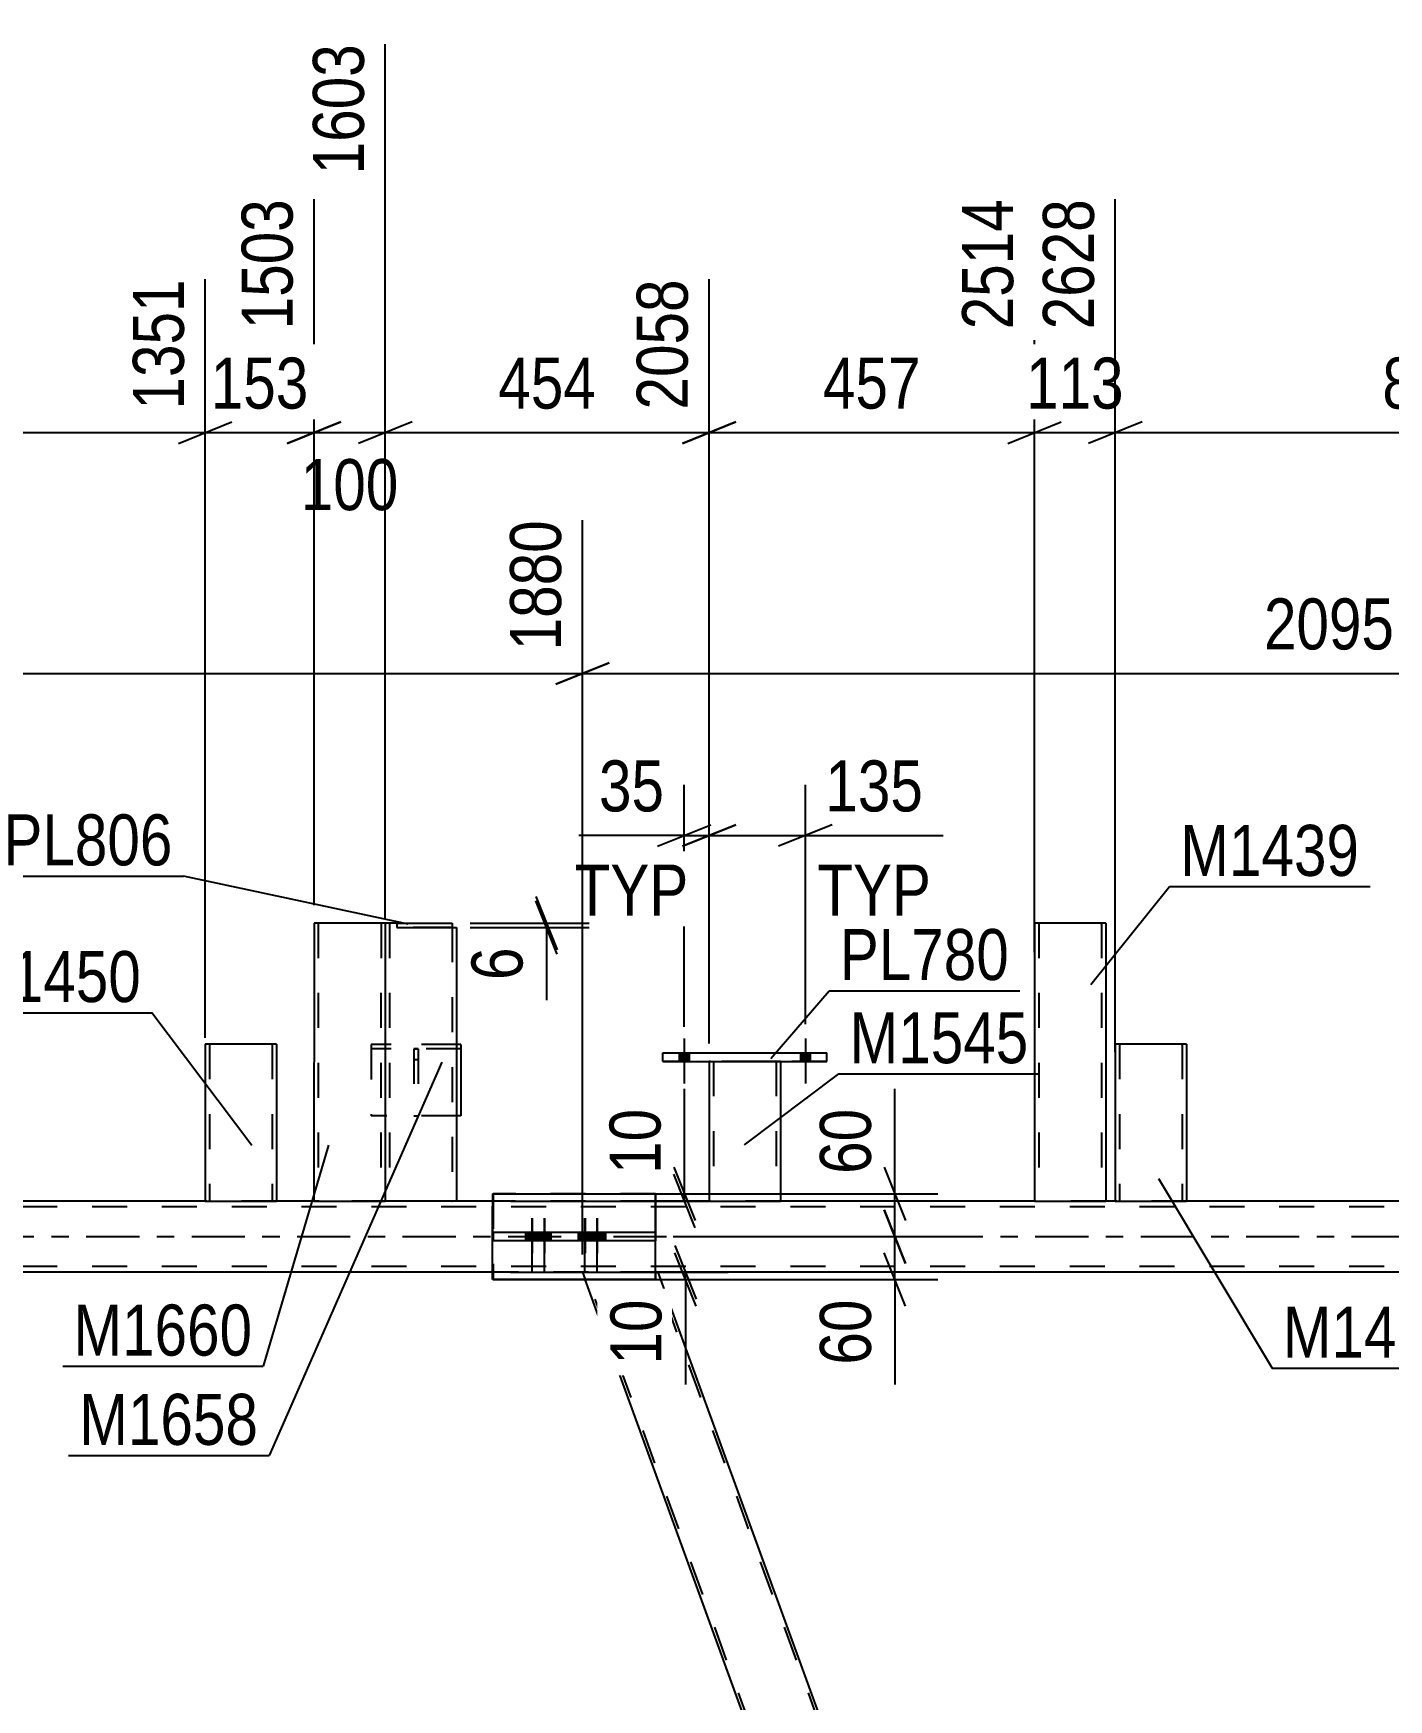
# Model space of a CAD drawing. Header units: millimetres. Extents: x -85 to 756, y -444 to 150.
# Drawn here: x 44.4 to 120.5, y -26 to 67.5 of the extents above; entities that cross this region are included whole.
import ezdxf

# ---------------------------------------------------------------- set-up
doc = ezdxf.new("R2010")
doc.units = ezdxf.units.MM
doc.linetypes.add('DXK_LINE_DOT2', pattern=[3.9198, 1.9599, -1.9599])
doc.linetypes.add('DXK_LINE_DOT3', pattern=[5.9187, 2.979, -0.9799, 0.9799, -0.9799])
doc.styles.add('Arial Narrow', font='ARIALN.TTF', dxfattribs={"height": 0.2})

# ---------------------------------------------------------------- blocks, each defined once
blk = doc.blocks.new('Part-814409655-3663 - 3620')
at = {"color": 2, "linetype": 'Continuous'}
for p, q in [((79.709, 9.84), (79.709, 10.32)), ((79.709, 10.32), (88.909, 10.32)), ((88.909, 9.84), (88.909, 10.32)), ((79.709, 9.84), (79.709, 9.84)), ((79.709, 9.84), (88.909, 9.84)), ((88.909, 9.84), (88.909, 9.84))]:
    blk.add_line(p, q, dxfattribs=at)
at = {"color": 7, "linetype": 'DXK_LINE_DOT2'}
for p, q in [((79.709, 10.32), (79.709, 10.32)), ((79.709, 10.32), (88.909, 10.32)), ((88.909, 10.32), (88.909, 10.32)), ((88.909, 9.84), (79.709, 9.84))]:
    blk.add_line(p, q, dxfattribs=at)
blk = doc.blocks.new('Bolt-814409655-3623 - 3620')
at = {"linetype": 'Continuous'}
for points in [[(80.629, 9.84), (81.189, 9.84), (81.189, 10.32), (80.629, 10.32)], [(80.629, 9.84), (81.189, 9.84), (81.189, 10.32), (80.629, 10.32)], [(87.429, 9.84), (87.989, 9.84), (87.989, 10.32), (87.429, 10.32)], [(87.429, 9.84), (87.989, 9.84), (87.989, 10.32), (87.429, 10.32)]]:
    blk.add_hatch(color=1, dxfattribs=at).paths.add_polyline_path(points)
at = {"color": 1, "linetype": 'Continuous'}
for p, q in [((80.629, 10.32), (80.629, 9.84)), ((80.629, 10.32), (80.629, 9.84)), ((80.909, 11.12), (80.909, 8.6)), ((80.909, 11.12), (80.909, 8.6)), ((81.189, 10.32), (81.189, 9.84)), ((81.189, 10.32), (81.189, 9.84)), ((87.429, 10.32), (87.429, 9.84)), ((87.429, 10.32), (87.429, 9.84)), ((87.709, 11.12), (87.709, 8.6)), ((87.709, 11.12), (87.709, 8.6)), ((87.989, 10.32), (87.989, 9.84)), ((87.989, 10.32), (87.989, 9.84))]:
    blk.add_line(p, q, dxfattribs=at)
blk = doc.blocks.new('Part-814409655-26921 - 3620')
at = {"color": 2, "linetype": 'Continuous'}
for p, q in [((60.132, 17.599), (60.127, 2)), ((64.132, 17.598), (60.132, 17.599)), ((64.132, 17.598), (64.127, 1.999)), ((60.127, 2), (64.127, 1.999))]:
    blk.add_line(p, q, dxfattribs=at)
at = {"color": 7, "linetype": 'DXK_LINE_DOT2'}
for p, q in [((60.372, 17.599), (60.367, 2)), ((63.874, 17.598), (63.892, 17.598)), ((63.892, 17.598), (63.887, 1.999)), ((63.869, 1.999), (63.831, 1.999)), ((63.869, 1.999), (63.831, 1.999)), ((63.887, 1.999), (63.869, 1.999)), ((63.869, 1.999), (63.887, 1.999))]:
    blk.add_line(p, q, dxfattribs=at)
blk = doc.blocks.new('Part-814409655-3668 - 3620')
at = {"color": 2, "linetype": 'Continuous'}
for p, q in [((82.309, 9.84), (82.309, 1.994)), ((86.309, 9.84), (86.309, 1.994)), ((82.309, 1.994), (86.309, 1.994))]:
    blk.add_line(p, q, dxfattribs=at)
at = {"color": 7, "linetype": 'DXK_LINE_DOT2'}
for p, q in [((86.309, 9.84), (82.309, 9.84)), ((82.309, 9.84), (82.309, 9.84)), ((82.309, 9.84), (86.309, 9.84)), ((82.309, 9.84), (82.309, 9.84)), ((82.549, 9.84), (82.549, 9.84)), ((82.549, 9.84), (82.549, 1.994)), ((86.069, 9.84), (86.069, 9.84)), ((86.069, 9.84), (86.069, 1.994)), ((86.309, 9.84), (86.309, 9.84)), ((86.309, 9.84), (86.309, 9.84)), ((86.309, 1.994), (82.309, 1.994)), ((86.051, 1.994), (86.013, 1.994))]:
    blk.add_line(p, q, dxfattribs=at)
blk = doc.blocks.new('Part-814409655-3706 - 3620')
at = {"color": 2, "linetype": 'Continuous'}
for p, q in [((54.026, 10.798), (54.026, 1.999)), ((58.026, 10.798), (54.026, 10.798)), ((58.026, 10.798), (58.026, 1.999)), ((54.026, 1.999), (58.026, 1.999))]:
    blk.add_line(p, q, dxfattribs=at)
at = {"color": 7, "linetype": 'DXK_LINE_DOT2'}
for p, q in [((54.266, 10.798), (54.266, 1.999)), ((57.768, 10.798), (57.786, 10.798)), ((57.786, 10.798), (57.786, 1.999)), ((57.768, 1.999), (57.73, 1.999)), ((57.768, 1.999), (57.73, 1.999)), ((57.786, 1.999), (57.768, 1.999)), ((57.768, 1.999), (57.786, 1.999))]:
    blk.add_line(p, q, dxfattribs=at)
blk = doc.blocks.new('Bolt-814409655-4126 - 3620')
at = {"color": 1, "linetype": 'DXK_LINE_DOT2'}
for p, q in [((72.383, 1.04), (72.383, -1.96)), ((73.063, 1.04), (73.063, -1.96)), ((75.347, 1.04), (75.347, -1.96)), ((76.026, 1.04), (76.026, -1.96)), ((72.023, 0.24), (72.023, -0.24)), ((72.703, 0.24), (72.703, -0.24)), ((72.743, 0.24), (72.743, -0.24)), ((73.423, 0.24), (73.423, -0.24)), ((74.987, 0.24), (74.987, -0.24)), ((75.666, 0.24), (75.666, -0.24)), ((75.707, 0.24), (75.707, -0.24)), ((76.386, 0.24), (76.386, -0.24))]:
    blk.add_line(p, q, dxfattribs=at)
blk = doc.blocks.new('Part-814409655-3716 - 3620')
at = {"color": 2, "linetype": 'Continuous'}
for p, q in [((105.107, 10.798), (105.107, 1.999)), ((109.107, 10.798), (105.107, 10.798)), ((109.107, 10.798), (109.107, 1.999)), ((105.107, 1.999), (109.107, 1.999))]:
    blk.add_line(p, q, dxfattribs=at)
at = {"color": 7, "linetype": 'DXK_LINE_DOT2'}
for p, q in [((105.347, 10.798), (105.347, 1.999)), ((108.796, 10.798), (108.81, 10.798)), ((108.81, 10.798), (108.848, 10.798)), ((108.848, 10.798), (108.867, 10.798)), ((108.867, 10.798), (108.867, 1.999)), ((108.848, 1.999), (108.81, 1.999)), ((108.848, 1.999), (108.81, 1.999)), ((108.867, 1.999), (108.848, 1.999)), ((108.848, 1.999), (108.867, 1.999))]:
    blk.add_line(p, q, dxfattribs=at)
blk = doc.blocks.new('Bolt-814409655-4120 - 3620')
at = {"linetype": 'Continuous'}
for points in [[(72.716, 0.24), (71.996, 0.24), (71.996, -0.24), (72.716, -0.24)], [(73.401, 0.24), (72.681, 0.24), (72.681, -0.24), (73.401, -0.24)], [(75.675, 0.24), (74.955, 0.24), (74.955, -0.24), (75.675, -0.24)], [(76.36, 0.24), (75.64, 0.24), (75.64, -0.24), (76.36, -0.24)]]:
    blk.add_hatch(color=1, dxfattribs=at).paths.add_polyline_path(points)
at = {"color": 1, "linetype": 'Continuous'}
for p, q in [((72.356, 1.04), (72.356, -1.96)), ((73.041, 1.04), (73.041, -1.96)), ((75.315, 1.04), (75.315, -1.96)), ((76, 1.04), (76, -1.96)), ((71.996, 0.24), (71.996, -0.24)), ((72.681, 0.24), (72.681, -0.24)), ((72.716, 0.24), (72.716, -0.24)), ((73.401, 0.24), (73.401, -0.24)), ((74.955, 0.24), (74.955, -0.24)), ((75.64, 0.24), (75.64, -0.24)), ((75.675, 0.24), (75.675, -0.24)), ((76.36, 0.24), (76.36, -0.24))]:
    blk.add_line(p, q, dxfattribs=at)
blk = doc.blocks.new('Part-814409655-4157 - 3620')
at = {"color": 2, "linetype": 'Continuous'}
for p, q in [((100.575, 17.599), (100.57, 2)), ((104.575, 17.598), (100.575, 17.599)), ((104.575, 17.598), (104.57, 1.999)), ((100.57, 2), (104.57, 1.999))]:
    blk.add_line(p, q, dxfattribs=at)
at = {"color": 7, "linetype": 'DXK_LINE_DOT2'}
for p, q in [((100.815, 17.599), (100.81, 2)), ((104.265, 17.598), (104.279, 17.598)), ((104.279, 17.598), (104.317, 17.598)), ((104.317, 17.598), (104.335, 17.598)), ((104.335, 17.598), (104.33, 1.999)), ((104.312, 1.999), (104.274, 1.999)), ((104.312, 1.999), (104.274, 1.999)), ((104.33, 1.999), (104.312, 1.999)), ((104.312, 1.999), (104.33, 1.999))]:
    blk.add_line(p, q, dxfattribs=at)
blk = doc.blocks.new('Part-814409655-4124 - 3620')
at = {"color": 7, "linetype": 'DXK_LINE_DOT2'}
for p, q in [((79.293, 0.24), (70.188, 0.24)), ((70.188, 0.24), (70.188, -0.24)), ((76.485, 0.24), (76.485, -0.24)), ((79.293, 0.24), (79.293, -0.24)), ((79.293, -0.24), (70.188, -0.24))]:
    blk.add_line(p, q, dxfattribs=at)
blk = doc.blocks.new('Part-814409655-3963 - 3620')
at = {"color": 2, "linetype": 'Continuous'}
for p, q in [((54.026, 2), (24.567, 2)), ((60.424, 2), (58.026, 2)), ((70.158, 2), (68.127, 2)), ((82.309, 2), (79.289, 2)), ((100.57, 2), (86.309, 2)), ((105.107, 2), (104.57, 2)), ((140.57, 2), (109.107, 2)), ((70.158, -2), (0, -2)), ((159.015, -2), (79.456, -2))]:
    blk.add_line(p, q, dxfattribs=at)
at = {"color": 7, "linetype": 'DXK_LINE_DOT2'}
for p, q in [((58.026, 2), (54.026, 2)), ((68.127, 2), (60.424, 2)), ((79.289, 2), (70.158, 2)), ((86.309, 2), (82.309, 2)), ((104.57, 2), (100.57, 2)), ((109.107, 2), (105.107, 2)), ((645.447, 1.68), (0, 1.68)), ((645.447, -1.68), (0, -1.68)), ((79.456, -2), (70.158, -2))]:
    blk.add_line(p, q, dxfattribs=at)
at = {"color": 7, "linetype": 'DXK_LINE_DOT3'}
blk.add_line((0, 0), (645.447, 0), dxfattribs=at)
blk = doc.blocks.new('Part-814409655-4015 - 3620')
at = {"color": 7, "linetype": 'DXK_LINE_DOT2'}
for p, q in [((75.199, -2), (75.225, -2)), ((79.289, -2), (75.199, -2)), ((75.199, -2), (75.344, -2.4)), ((119.49, -123.22), (75.369, -2)), ((123.406, -123.22), (79.285, -2))]:
    blk.add_line(p, q, dxfattribs=at)
at = {"color": 2, "linetype": 'Continuous'}
for p, q in [((119.319, -123.22), (75.344, -2.4)), ((79.456, -2), (79.289, -2)), ((122.331, -119.799), (79.456, -2))]:
    blk.add_line(p, q, dxfattribs=at)
blk = doc.blocks.new('Part-814409655-4119 - 3620')
at = {"color": 2, "linetype": 'Continuous'}
for p, q in [((70.158, 2.4), (79.289, 2.4)), ((70.158, 2.4), (70.158, 0.24)), ((79.289, 2.4), (79.289, -2.4)), ((70.158, -2.4), (70.158, -0.24)), ((79.289, -2.4), (70.158, -2.4))]:
    blk.add_line(p, q, dxfattribs=at)
at = {"color": 7, "linetype": 'DXK_LINE_DOT2'}
for q in [(70.158, 2.4), (70.158, 0.24)]:
    blk.add_line((70.158, -0.24), q, dxfattribs=at)
blk = doc.blocks.new('Part-814409655-26922 - 3620')
at = {"color": 2, "linetype": 'Continuous'}
for p, q in [((64.132, 17.598), (64.127, 1.999)), ((64.772, 17.598), (64.132, 17.598)), ((64.772, 17.598), (64.772, 17.358)), ((64.772, 17.358), (68.132, 17.357)), ((68.132, 17.357), (68.127, 1.998)), ((68.127, 1.998), (64.127, 1.999))]:
    blk.add_line(p, q, dxfattribs=at)
at = {"color": 7, "linetype": 'DXK_LINE_DOT2'}
for p, q in [((64.372, 17.598), (64.367, 1.999)), ((67.892, 17.357), (67.887, 1.998)), ((67.869, 1.998), (67.831, 1.998)), ((67.869, 1.998), (67.831, 1.998)), ((67.887, 1.998), (67.869, 1.998)), ((67.869, 1.998), (67.887, 1.998))]:
    blk.add_line(p, q, dxfattribs=at)
blk = doc.blocks.new('Part-814409655-4118 - 3620')
at = {"color": 2, "linetype": 'Continuous'}
for p, q in [((76.447, 0.24), (70.158, 0.24)), ((70.158, -0.24), (70.158, 0.24)), ((79.289, 0.24), (76.447, 0.24)), ((76.447, -0.24), (76.447, 0.24)), ((79.289, 0.24), (79.289, -0.24)), ((76.447, -0.24), (70.158, -0.24)), ((79.289, -0.24), (76.447, -0.24))]:
    blk.add_line(p, q, dxfattribs=at)
blk = doc.blocks.new('Part-814409655-4125 - 3620')
at = {"color": 7, "linetype": 'DXK_LINE_DOT2'}
for p, q in [((70.188, 2.4), (70.188, -2.4)), ((79.293, 2.4), (70.188, 2.4)), ((79.293, 2), (79.293, -2.4)), ((70.188, -2.4), (79.293, -2.4))]:
    blk.add_line(p, q, dxfattribs=at)
at = {"color": 2, "linetype": 'Continuous'}
for p, q in [((79.289, 2.4), (79.293, 2.4)), ((79.293, 2.4), (79.293, 2))]:
    blk.add_line(p, q, dxfattribs=at)
blk = doc.blocks.new('Part-814409655-26923 - 3620')
at = {"color": 2, "linetype": 'Continuous'}
for p, q in [((64.772, 17.598), (67.894, 17.598)), ((67.894, 17.358), (67.652, 17.358)), ((67.894, 17.598), (67.894, 17.358))]:
    blk.add_line(p, q, dxfattribs=at)
at = {"color": 7, "linetype": 'DXK_LINE_DOT2'}
for p in [(64.772, 17.598), (67.652, 17.358)]:
    blk.add_line(p, (64.772, 17.358), dxfattribs=at)
blk = doc.blocks.new('Part-814409655-26925 - 3620')
at = {"color": 7, "linetype": 'DXK_LINE_DOT2'}
for p, q in [((65.735, 10.547), (65.975, 10.547)), ((65.735, 10.547), (65.735, 6.787)), ((65.975, 10.547), (65.735, 10.547)), ((65.975, 10.547), (65.975, 6.787)), ((65.735, 9.947), (65.975, 9.947)), ((65.735, 6.787), (65.975, 6.787))]:
    blk.add_line(p, q, dxfattribs=at)
blk = doc.blocks.new('Part-814409655-26924 - 3620')
at = {"color": 7, "linetype": 'DXK_LINE_DOT2'}
for p, q in [((68.13, 10.787), (63.337, 10.787)), ((63.337, 10.787), (63.337, 6.787)), ((68.377, 10.787), (63.337, 10.787)), ((68.377, 10.547), (63.337, 10.547)), ((68.377, 10.547), (63.337, 10.547)), ((68.377, 10.787), (68.377, 10.787)), ((68.129, 6.787), (63.337, 6.787))]:
    blk.add_line(p, q, dxfattribs=at)
at = {"color": 2, "linetype": 'Continuous'}
for p, q in [((68.377, 10.787), (68.13, 10.787)), ((68.377, 10.787), (68.377, 6.787)), ((68.377, 6.787), (68.129, 6.787))]:
    blk.add_line(p, q, dxfattribs=at)
blk = doc.blocks.new('StraightDimension-814409655-31831 - 3620')
at = {"color": 7, "linetype": 'Continuous'}
for p, q in [((100.574, 15.972), (100.574, 58.238)), ((82.309, 10.84), (82.309, 53.738)), ((83.809, 45.726), (80.809, 44.526)), ((82.309, 45.126), (100.574, 45.126)), ((99.074, 44.526), (102.074, 45.726))]:
    blk.add_line(p, q, dxfattribs=at)
at = {"color": 0, "linetype": 'Continuous'}
blk.add_wipeout([(99.974, 58.838), (95.774, 58.838), (95.774, 50.326), (99.974, 50.326)], dxfattribs=at)
at = {"color": 0}
blk.add_wipeout([(94.784, 45.876), (94.784, 50.076), (88.099, 50.076), (88.099, 45.876)], dxfattribs=at)
at = {"color": 3, "linetype": 'Continuous', "style": 'Arial Narrow'}
blk.add_text('2514', height=2.8633, rotation=90.00021, dxfattribs=at).set_placement((99.374, 50.926))
at = {"color": 3, "style": 'Arial Narrow'}
blk.add_text('457', height=2.8633, dxfattribs=at).set_placement((88.699, 46.476))
blk = doc.blocks.new('StraightDimension-814409655-5415 - 3620')
at = {"color": 7, "linetype": 'Continuous'}
for p, q in [((80.383, -0.5), (81.583, -3.5)), ((81.583, -3.9), (80.383, -0.9)), ((71.158, -2), (83.383, -2)), ((71.158, -2.4), (83.383, -2.4)), ((80.983, -2.4), (80.983, -2)), ((80.983, -2.4), (80.983, -8.306)), ((80.983, -2.4), (80.983, -8.306))]:
    blk.add_line(p, q, dxfattribs=at)
at = {"color": 0}
blk.add_wipeout([(80.233, -2.925), (76.033, -2.925), (76.033, -7.781), (80.233, -7.781)], dxfattribs=at)
at = {"color": 3, "style": 'Arial Narrow'}
blk.add_text('10', height=2.8633, rotation=90.00021, dxfattribs=at).set_placement((79.633, -7.181))
blk = doc.blocks.new('StraightDimension-814409655-31833 - 3620')
at = {"color": 7, "linetype": 'Continuous'}
for p, q in [((64.132, 17.792), (64.132, 66.938)), ((60.132, 18.599), (60.132, 58.238)), ((58.632, 44.526), (61.632, 45.726)), ((60.132, 45.126), (64.132, 45.126)), ((65.632, 45.726), (62.632, 44.526))]:
    blk.add_line(p, q, dxfattribs=at)
at = {"color": 0, "linetype": 'Continuous'}
blk.add_wipeout([(63.532, 67.538), (59.332, 67.538), (59.332, 59.026), (63.532, 59.026)], dxfattribs=at)
at = {"color": 3, "linetype": 'Continuous', "style": 'Arial Narrow'}
blk.add_text('1603', height=2.8633, rotation=90.00021, dxfattribs=at).set_placement((62.932, 59.626))
at = {"color": 0}
blk.add_wipeout([(65.474, 40.176), (65.474, 44.376), (58.79, 44.376), (58.79, 40.176)], dxfattribs=at)
at = {"color": 3, "style": 'Arial Narrow'}
blk.add_text('100', height=2.8633, dxfattribs=at).set_placement((59.39, 40.776))
blk = doc.blocks.new('StraightDimension-814409655-5470 - 3620')
at = {"color": 7, "linetype": 'Continuous'}
for p, q in [((92.14, 1.5), (93.34, -1.5)), ((80.289, 0), (95.14, 0)), ((92.74, -2.4), (92.74, 0)), ((93.34, -3.9), (92.14, -0.9)), ((80.289, -2.4), (95.14, -2.4)), ((92.74, -2.4), (92.74, -8.306)), ((92.74, -2.4), (92.74, -8.306))]:
    blk.add_line(p, q, dxfattribs=at)
at = {"color": 0}
blk.add_wipeout([(91.99, -2.925), (87.79, -2.925), (87.79, -7.781), (91.99, -7.781)], dxfattribs=at)
at = {"color": 3, "style": 'Arial Narrow'}
blk.add_text('60', height=2.8633, rotation=90.00021, dxfattribs=at).set_placement((91.39, -7.181))
blk = doc.blocks.new('StraightDimension-814409655-31830 - 3620')
at = {"color": 7, "linetype": 'Continuous'}
for p, q in [((100.574, 15.972), (100.574, 58.238)), ((105.107, 10.346), (105.107, 58.238)), ((99.074, 44.526), (102.074, 45.726)), ((100.574, 45.126), (105.107, 45.126)), ((106.607, 45.726), (103.607, 44.526))]:
    blk.add_line(p, q, dxfattribs=at)
at = {"color": 0}
blk.add_wipeout([(106.182, 45.876), (106.182, 50.076), (99.498, 50.076), (99.498, 45.876)], dxfattribs=at)
at = {"color": 3, "style": 'Arial Narrow'}
blk.add_text('113', height=2.8633, dxfattribs=at).set_placement((100.098, 46.476))
at = {"color": 0, "linetype": 'Continuous'}
blk.add_wipeout([(104.507, 58.838), (100.307, 58.838), (100.307, 50.326), (104.507, 50.326)], dxfattribs=at)
at = {"color": 3, "linetype": 'Continuous', "style": 'Arial Narrow'}
blk.add_text('2628', height=2.8633, rotation=90.00021, dxfattribs=at).set_placement((103.907, 50.926))
blk = doc.blocks.new('StraightDimension-814409655-5438 - 3620')
at = {"color": 7, "linetype": 'Continuous'}
for p, q in [((80.933, 2.4), (80.933, 8.306)), ((80.933, 2.4), (80.933, 8.306)), ((80.333, 3.9), (81.533, 0.9)), ((81.533, 0.5), (80.333, 3.5)), ((71.158, 2.4), (83.333, 2.4)), ((71.158, 2), (83.333, 2)), ((80.933, 2), (80.933, 2.4))]:
    blk.add_line(p, q, dxfattribs=at)
at = {"color": 0}
blk.add_wipeout([(80.183, 7.781), (75.983, 7.781), (75.983, 2.925), (80.183, 2.925)], dxfattribs=at)
at = {"color": 3, "style": 'Arial Narrow'}
blk.add_text('10', height=2.8633, rotation=90.00021, dxfattribs=at).set_placement((79.583, 3.525))
blk = doc.blocks.new('StraightDimension-814409655-24802 - 3620')
at = {"color": 7, "linetype": 'Continuous'}
for p, q in [((82.309, 10.84), (82.309, 25.367)), ((87.709, 11.922), (87.709, 25.367)), ((80.809, 21.917), (83.809, 23.117)), ((82.309, 22.517), (87.709, 22.517)), ((89.209, 23.117), (86.209, 21.917)), ((87.709, 22.517), (95.443, 22.517)), ((87.709, 22.517), (95.443, 22.517))]:
    blk.add_line(p, q, dxfattribs=at)
at = {"color": 0}
blk.add_wipeout([(94.918, 23.267), (94.918, 27.467), (88.234, 27.467), (88.234, 23.267)], dxfattribs=at)
at = {"color": 0, "linetype": 'Continuous'}
blk.add_wipeout([(95.371, 17.417), (95.371, 21.617), (87.781, 21.617), (87.781, 17.417)], dxfattribs=at)
at = {"color": 3, "style": 'Arial Narrow'}
blk.add_text('135', height=2.8633, dxfattribs=at).set_placement((88.834, 23.867))
at = {"color": 3, "linetype": 'Continuous', "style": 'Arial Narrow'}
blk.add_text('TYP', height=2.8633, dxfattribs=at).set_placement((88.381, 18.017))
blk = doc.blocks.new('StraightDimension-814409655-5461 - 3620')
at = {"color": 7, "linetype": 'Continuous'}
for p, q in [((92.74, 2.4), (92.74, 8.306)), ((92.74, 2.4), (92.74, 8.306)), ((92.14, 3.9), (93.34, 0.9)), ((80.289, 2.4), (95.14, 2.4)), ((92.74, 0), (92.74, 2.4)), ((93.34, -1.5), (92.14, 1.5)), ((80.289, 0), (95.14, 0))]:
    blk.add_line(p, q, dxfattribs=at)
at = {"color": 0}
blk.add_wipeout([(91.99, 7.781), (87.79, 7.781), (87.79, 2.925), (91.99, 2.925)], dxfattribs=at)
at = {"color": 3, "style": 'Arial Narrow'}
blk.add_text('60', height=2.8633, rotation=90.00021, dxfattribs=at).set_placement((91.39, 3.525))
blk = doc.blocks.new('StraightDimension-814409655-24803 - 3620')
at = {"color": 7, "linetype": 'Continuous'}
for p, q in [((80.909, 11.786), (80.909, 25.368)), ((82.309, 10.84), (82.309, 25.368)), ((80.909, 22.518), (75.003, 22.518)), ((80.909, 22.518), (75.003, 22.518)), ((79.409, 21.918), (82.409, 23.118)), ((83.809, 23.118), (80.809, 21.918)), ((80.909, 22.518), (82.309, 22.518))]:
    blk.add_line(p, q, dxfattribs=at)
at = {"color": 0}
blk.add_wipeout([(80.384, 23.268), (80.384, 27.468), (75.528, 27.468), (75.528, 23.268)], dxfattribs=at)
at = {"color": 0, "linetype": 'Continuous'}
blk.add_wipeout([(81.751, 17.418), (81.751, 21.618), (74.161, 21.618), (74.161, 17.418)], dxfattribs=at)
at = {"color": 3, "style": 'Arial Narrow'}
blk.add_text('35', height=2.8633, dxfattribs=at).set_placement((76.128, 23.868))
at = {"color": 3, "linetype": 'Continuous', "style": 'Arial Narrow'}
blk.add_text('TYP', height=2.8633, dxfattribs=at).set_placement((74.761, 18.018))
blk = doc.blocks.new('StraightDimension-814409655-31829 - 3620')
at = {"color": 7, "linetype": 'Continuous'}
for p, q in [((105.107, 10.346), (105.107, 58.238)), ((140.574, 17.639), (140.574, 53.738)), ((106.607, 45.726), (103.607, 44.526)), ((105.107, 45.126), (140.574, 45.126)), ((139.074, 44.526), (142.074, 45.726))]:
    blk.add_line(p, q, dxfattribs=at)
at = {"color": 0}
blk.add_wipeout([(126.183, 45.876), (126.183, 50.076), (119.498, 50.076), (119.498, 45.876)], dxfattribs=at)
at = {"color": 3, "style": 'Arial Narrow'}
blk.add_text('887', height=2.8633, dxfattribs=at).set_placement((120.098, 46.476))
at = {"color": 0, "linetype": 'Continuous'}
blk.add_wipeout([(139.974, 54.338), (135.774, 54.338), (135.774, 45.826), (139.974, 45.826)], dxfattribs=at)
at = {"color": 3, "linetype": 'Continuous', "style": 'Arial Narrow'}
blk.add_text('3514', height=2.8633, rotation=90.00021, dxfattribs=at).set_placement((139.374, 46.426))
blk = doc.blocks.new('StraightDimension-814409655-31832 - 3620')
at = {"color": 7, "linetype": 'Continuous'}
for p, q in [((64.132, 17.792), (64.132, 66.938)), ((82.309, 10.84), (82.309, 53.738)), ((65.632, 45.726), (62.632, 44.526)), ((64.132, 45.126), (82.309, 45.126)), ((80.809, 44.526), (83.809, 45.726))]:
    blk.add_line(p, q, dxfattribs=at)
at = {"color": 0}
blk.add_wipeout([(76.563, 45.876), (76.563, 50.076), (69.878, 50.076), (69.878, 45.876)], dxfattribs=at)
at = {"color": 3, "style": 'Arial Narrow'}
blk.add_text('454', height=2.8633, dxfattribs=at).set_placement((70.478, 46.476))
at = {"color": 0, "linetype": 'Continuous'}
blk.add_wipeout([(81.709, 54.338), (77.509, 54.338), (77.509, 45.826), (81.709, 45.826)], dxfattribs=at)
at = {"color": 3, "linetype": 'Continuous', "style": 'Arial Narrow'}
blk.add_text('2058', height=2.8633, rotation=90.00021, dxfattribs=at).set_placement((81.109, 46.426))
blk = doc.blocks.new('StraightDimension-814409655-31834 - 3620')
at = {"color": 7, "linetype": 'Continuous'}
for p, q in [((60.132, 18.599), (60.132, 58.238)), ((54.026, 11.153), (54.026, 53.738)), ((52.526, 44.526), (55.526, 45.726)), ((54.026, 45.126), (60.132, 45.126)), ((61.632, 45.726), (58.632, 44.526))]:
    blk.add_line(p, q, dxfattribs=at)
at = {"color": 0}
blk.add_wipeout([(60.421, 45.876), (60.421, 50.076), (53.737, 50.076), (53.737, 45.876)], dxfattribs=at)
at = {"color": 3, "style": 'Arial Narrow'}
blk.add_text('153', height=2.8633, dxfattribs=at).set_placement((54.337, 46.476))
at = {"color": 0, "linetype": 'Continuous'}
blk.add_wipeout([(59.532, 58.838), (55.332, 58.838), (55.332, 50.326), (59.532, 50.326)], dxfattribs=at)
at = {"color": 3, "linetype": 'Continuous', "style": 'Arial Narrow'}
blk.add_text('1503', height=2.8633, rotation=90.00021, dxfattribs=at).set_placement((58.932, 50.926))
blk = doc.blocks.new('StraightDimension-814409655-31835 - 3620')
at = {"color": 7, "linetype": 'Continuous'}
for p, q in [((54.026, 11.153), (54.026, 53.738)), ((20.572, 17.639), (20.572, 51.91)), ((22.072, 45.726), (19.072, 44.526)), ((20.572, 45.126), (54.026, 45.126)), ((52.526, 44.526), (55.526, 45.726))]:
    blk.add_line(p, q, dxfattribs=at)
at = {"color": 0}
blk.add_wipeout([(40.641, 45.876), (40.641, 50.076), (33.957, 50.076), (33.957, 45.876)], dxfattribs=at)
at = {"color": 3, "style": 'Arial Narrow'}
blk.add_text('836', height=2.8633, dxfattribs=at).set_placement((34.557, 46.476))
at = {"color": 0, "linetype": 'Continuous'}
blk.add_wipeout([(53.426, 54.338), (49.226, 54.338), (49.226, 45.826), (53.426, 45.826)], dxfattribs=at)
at = {"color": 3, "linetype": 'Continuous', "style": 'Arial Narrow'}
blk.add_text('1351', height=2.8633, rotation=90.00021, dxfattribs=at).set_placement((52.826, 46.426))
blk = doc.blocks.new('StraightDimension-814409655-32151 - 3620')
at = {"color": 7, "linetype": 'Continuous'}
for p, q in [((72.583, 19.098), (73.783, 16.098)), ((73.783, 15.858), (72.583, 18.858)), ((68.894, 17.598), (75.583, 17.598)), ((68.894, 17.358), (75.583, 17.358)), ((73.183, 17.358), (73.183, 17.598)), ((73.183, 17.358), (73.183, 13.279)), ((73.183, 17.358), (73.183, 13.279))]:
    blk.add_line(p, q, dxfattribs=at)
at = {"color": 0}
blk.add_wipeout([(72.433, 16.833), (68.233, 16.833), (68.233, 13.804), (72.433, 13.804)], dxfattribs=at)
at = {"color": 3, "style": 'Arial Narrow'}
blk.add_text('6', height=2.863, rotation=90.00021, dxfattribs=at).set_placement((71.833, 14.404))
blk = doc.blocks.new('StraightDimension-814409655-32923 - 3620')
at = {"color": 7, "linetype": 'Continuous'}
for p, q in [((75.199, -1), (75.199, 40.221)), ((159.015, -1), (159.015, 40.221)), ((76.699, 32.208), (73.699, 31.008)), ((157.515, 31.008), (160.515, 32.208)), ((75.199, 31.608), (159.015, 31.608))]:
    blk.add_line(p, q, dxfattribs=at)
at = {"color": 0}
blk.add_wipeout([(121.363, 32.358), (121.363, 36.558), (112.851, 36.558), (112.851, 32.358)], dxfattribs=at)
at = {"color": 3, "style": 'Arial Narrow'}
blk.add_text('2095', height=2.8633, dxfattribs=at).set_placement((113.451, 32.958))
at = {"color": 0, "linetype": 'Continuous'}
blk.add_wipeout([(158.415, 40.821), (154.215, 40.821), (154.215, 32.308), (158.415, 32.308)], dxfattribs=at)
at = {"color": 3, "linetype": 'Continuous', "style": 'Arial Narrow'}
blk.add_text('3975', height=2.8633, rotation=90.00021, dxfattribs=at).set_placement((157.815, 32.908))
blk = doc.blocks.new('StraightDimension-814409655-32924 - 3620')
at = {"color": 7, "linetype": 'Continuous'}
for p, q in [((75.199, -1), (75.199, 40.221)), ((0, 7.5), (0, 34.737)), ((1.5, 32.208), (-1.5, 31.008)), ((73.699, 31.008), (76.699, 32.208)), ((0, 31.608), (75.199, 31.608))]:
    blk.add_line(p, q, dxfattribs=at)
at = {"color": 0}
blk.add_wipeout([(41.856, 32.358), (41.856, 36.558), (33.343, 36.558), (33.343, 32.358)], dxfattribs=at)
at = {"color": 3, "style": 'Arial Narrow'}
blk.add_text('1880', height=2.8633, dxfattribs=at).set_placement((33.943, 32.958))
at = {"color": 0, "linetype": 'Continuous'}
for points in [[(74.599, 40.821), (70.399, 40.821), (70.399, 32.308), (74.599, 32.308)], [(-0.6, 35.337), (-4.8, 35.337), (-4.8, 32.308), (-0.6, 32.308)]]:
    blk.add_wipeout(points, dxfattribs=at)
at = {"color": 3, "linetype": 'Continuous', "style": 'Arial Narrow'}
for s, height, p in [('1880', 2.8633, (73.999, 32.908)), ('0', 2.863, (-1.2, 32.908))]:
    blk.add_text(s, height=height, rotation=90.00021, dxfattribs=at).set_placement(p)
blk = doc.blocks.new('Mark-814409655-3659 - 3620')
at = {"color": 30, "linetype": 'Continuous'}
for p, q in [((85.774, 9.994), (89.043, 13.802)), ((89.043, 13.802), (99.747, 13.802))]:
    blk.add_line(p, q, dxfattribs=at)
at = {"color": 0}
blk.add_wipeout([(99.147, 14.402), (99.147, 17.402), (89.643, 17.402), (89.643, 14.402)], dxfattribs=at)
blk.add_wipeout([(99.147, 14.402), (99.147, 17.402), (89.643, 17.402), (89.643, 14.402)], dxfattribs=at)
at = {"color": 3, "style": 'Arial Narrow'}
blk.add_text('PL780', height=2.8633, dxfattribs=at).set_placement((89.643, 14.402))
blk = doc.blocks.new('Mark-814409655-3664 - 3620')
at = {"color": 30, "linetype": 'Continuous'}
for p, q in [((84.299, 5.163), (89.593, 9.136)), ((89.593, 9.136), (100.844, 9.136))]:
    blk.add_line(p, q, dxfattribs=at)
at = {"color": 0}
blk.add_wipeout([(100.244, 9.736), (100.244, 12.736), (90.193, 12.736), (90.193, 9.736)], dxfattribs=at)
blk.add_wipeout([(100.244, 9.736), (100.244, 12.736), (90.193, 12.736), (90.193, 9.736)], dxfattribs=at)
at = {"color": 3, "style": 'Arial Narrow'}
blk.add_text('M1545', height=2.8633, dxfattribs=at).set_placement((90.193, 9.736))
blk = doc.blocks.new('Mark-814409655-3702 - 3620')
at = {"color": 30, "linetype": 'Continuous'}
for p in [(39.78, 12.566), (56.647, 5.108)]:
    blk.add_line(p, (51.032, 12.566), dxfattribs=at)
at = {"color": 0}
blk.add_wipeout([(50.432, 13.166), (50.432, 16.166), (40.38, 16.166), (40.38, 13.166)], dxfattribs=at)
blk.add_wipeout([(50.432, 13.166), (50.432, 16.166), (40.38, 16.166), (40.38, 13.166)], dxfattribs=at)
at = {"color": 3, "style": 'Arial Narrow'}
blk.add_text('M1450', height=2.8633, dxfattribs=at).set_placement((40.38, 13.166))
blk = doc.blocks.new('Mark-814409655-3712 - 3620')
at = {"color": 30, "linetype": 'Continuous'}
for p, q in [((107.54, 3.268), (113.91, -7.39)), ((113.91, -7.39), (125.161, -7.39))]:
    blk.add_line(p, q, dxfattribs=at)
at = {"color": 0}
blk.add_wipeout([(124.561, -6.79), (124.561, -3.79), (114.51, -3.79), (114.51, -6.79)], dxfattribs=at)
blk.add_wipeout([(124.561, -6.79), (124.561, -3.79), (114.51, -3.79), (114.51, -6.79)], dxfattribs=at)
at = {"color": 3, "style": 'Arial Narrow'}
blk.add_text('M1450', height=2.8633, dxfattribs=at).set_placement((114.51, -6.79))
blk = doc.blocks.new('Mark-814409655-30760 - 3620')
at = {"color": 30, "linetype": 'Continuous'}
for p in [(60.94, 5.131), (46.024, -7.274)]:
    blk.add_line(p, (57.276, -7.274), dxfattribs=at)
at = {"color": 0}
blk.add_wipeout([(56.676, -6.674), (56.676, -3.674), (46.624, -3.674), (46.624, -6.674)], dxfattribs=at)
blk.add_wipeout([(56.676, -6.674), (56.676, -3.674), (46.624, -3.674), (46.624, -6.674)], dxfattribs=at)
at = {"color": 3, "style": 'Arial Narrow'}
blk.add_text('M1660', height=2.8633, dxfattribs=at).set_placement((46.624, -6.674))
blk = doc.blocks.new('Mark-814409655-4153 - 3620')
at = {"color": 30, "linetype": 'Continuous'}
for p, q in [((103.741, 14.153), (108.155, 19.649)), ((108.155, 19.649), (119.406, 19.649))]:
    blk.add_line(p, q, dxfattribs=at)
at = {"color": 0}
blk.add_wipeout([(118.806, 20.249), (118.806, 23.249), (108.755, 23.249), (108.755, 20.249)], dxfattribs=at)
blk.add_wipeout([(118.806, 20.249), (118.806, 23.249), (108.755, 23.249), (108.755, 20.249)], dxfattribs=at)
at = {"color": 3, "style": 'Arial Narrow'}
blk.add_text('M1439', height=2.8633, dxfattribs=at).set_placement((108.755, 20.249))
blk = doc.blocks.new('Mark-814409655-30763 - 3620')
at = {"color": 30, "linetype": 'Continuous'}
for p in [(67.313, 9.8), (46.354, -12.285)]:
    blk.add_line(p, (57.605, -12.285), dxfattribs=at)
at = {"color": 0}
blk.add_wipeout([(57.005, -11.685), (57.005, -8.685), (46.954, -8.685), (46.954, -11.685)], dxfattribs=at)
blk.add_wipeout([(57.005, -11.685), (57.005, -8.685), (46.954, -8.685), (46.954, -11.685)], dxfattribs=at)
at = {"color": 3, "style": 'Arial Narrow'}
blk.add_text('M1658', height=2.8633, dxfattribs=at).set_placement((46.954, -11.685))
blk = doc.blocks.new('Mark-814409655-32159 - 3620')
at = {"color": 30, "linetype": 'Continuous'}
for p in [(42.097, 20.238), (65.408, 17.538)]:
    blk.add_line(p, (52.801, 20.238), dxfattribs=at)
at = {"color": 0}
blk.add_wipeout([(52.201, 20.838), (52.201, 23.838), (42.697, 23.838), (42.697, 20.838)], dxfattribs=at)
blk.add_wipeout([(52.201, 20.838), (52.201, 23.838), (42.697, 23.838), (42.697, 20.838)], dxfattribs=at)
at = {"color": 3, "style": 'Arial Narrow'}
blk.add_text('PL806', height=2.8633, dxfattribs=at).set_placement((42.697, 20.838))

msp = doc.modelspace()

# ---------------------------------------------------------------- block references
for name in ['Part-814409655-26921 - 3620', 'Part-814409655-26922 - 3620', 'Part-814409655-26923 - 3620', 'Part-814409655-4157 - 3620', 'Part-814409655-3706 - 3620', 'Part-814409655-26924 - 3620', 'Part-814409655-26925 - 3620', 'Part-814409655-3663 - 3620', 'Bolt-814409655-3623 - 3620', 'Part-814409655-3716 - 3620', 'Part-814409655-3668 - 3620', 'Part-814409655-3963 - 3620', 'Part-814409655-4119 - 3620', 'Part-814409655-4125 - 3620', 'Bolt-814409655-4120 - 3620', 'Bolt-814409655-4126 - 3620', 'Part-814409655-4118 - 3620', 'Part-814409655-4124 - 3620', 'Part-814409655-4015 - 3620']:
    msp.add_blockref(name, (0, 0))

# ---------------------------------------------------------------- next in the draw order: block references
for name in ['StraightDimension-814409655-31833 - 3620', 'StraightDimension-814409655-31831 - 3620', 'StraightDimension-814409655-5415 - 3620']:
    msp.add_blockref(name, (0, 0))

# ---------------------------------------------------------------- next in the draw order: block references
for name in ['StraightDimension-814409655-31834 - 3620', 'StraightDimension-814409655-31830 - 3620', 'StraightDimension-814409655-24802 - 3620', 'StraightDimension-814409655-5470 - 3620']:
    msp.add_blockref(name, (0, 0))

# ---------------------------------------------------------------- next in the draw order: block references
for name in ['StraightDimension-814409655-31829 - 3620', 'StraightDimension-814409655-31835 - 3620', 'StraightDimension-814409655-24803 - 3620', 'StraightDimension-814409655-5438 - 3620']:
    msp.add_blockref(name, (0, 0))

# ---------------------------------------------------------------- next in the draw order: block references
for name in ['StraightDimension-814409655-31832 - 3620', 'StraightDimension-814409655-5461 - 3620']:
    msp.add_blockref(name, (0, 0))

# ---------------------------------------------------------------- next in the draw order: block references
msp.add_blockref('StraightDimension-814409655-32151 - 3620', (0, 0))

# ---------------------------------------------------------------- next in the draw order: block references
msp.add_blockref('StraightDimension-814409655-32923 - 3620', (0, 0))

# ---------------------------------------------------------------- next in the draw order: block references
for name in ['StraightDimension-814409655-32924 - 3620', 'Mark-814409655-4153 - 3620', 'Mark-814409655-3659 - 3620', 'Mark-814409655-3712 - 3620']:
    msp.add_blockref(name, (0, 0))

# ---------------------------------------------------------------- next in the draw order: block references
for name in ['Mark-814409655-32159 - 3620', 'Mark-814409655-3702 - 3620', 'Mark-814409655-3664 - 3620']:
    msp.add_blockref(name, (0, 0))

# ---------------------------------------------------------------- next in the draw order: block references
msp.add_blockref('Mark-814409655-30760 - 3620', (0, 0))

# ---------------------------------------------------------------- next in the draw order: block references
msp.add_blockref('Mark-814409655-30763 - 3620', (0, 0))

doc.saveas('drawing.dxf')
